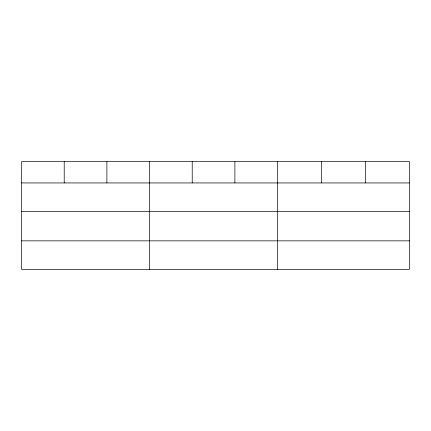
<?xml version="1.0" encoding="UTF-8"?>
<svg xmlns="http://www.w3.org/2000/svg" width="431" height="431" viewBox="0 0 431 431"><rect width="100%" height="100%" fill="white"/><g stroke="black" fill="none" stroke-linecap="round" stroke-linejoin="round"><path stroke-width="0.65" d="M409.45 211.459L409.45 161.641L21.55 161.641L21.55 269.359L409.45 269.359L409.45 211.459L21.55 211.459M21.55 182.943L409.45 182.943M21.55 240.843L409.45 240.843M365.488 161.641L365.488 182.943M321.526 161.641L321.526 182.943M277.564 161.641L277.564 269.359M234.895 161.641L234.895 182.943M192.226 161.641L192.226 182.943M149.557 161.641L149.557 269.359M106.888 161.641L106.888 182.943M64.219 161.641L64.219 182.943"/></g></svg>
